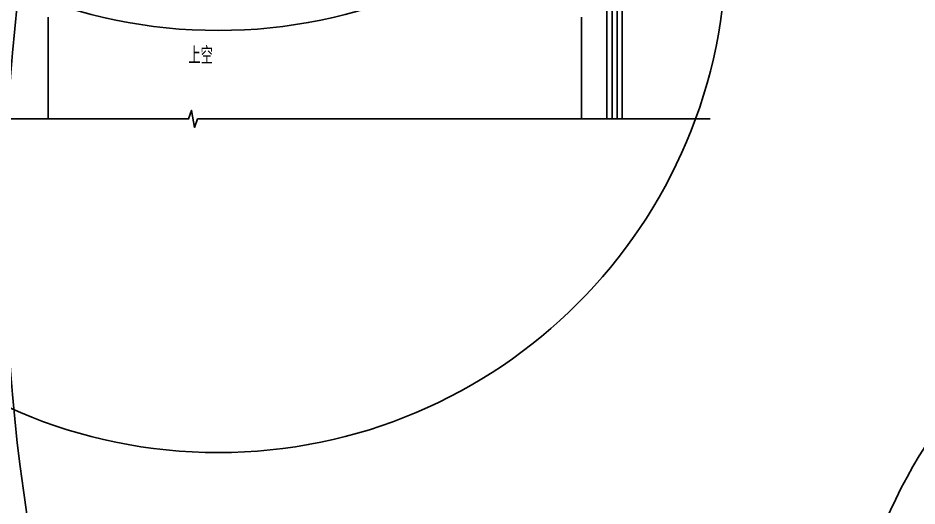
# Model space of a CAD drawing. Extents: x -821772 to -21949, y 506164 to 1049594.
# Drawn here: x -109946 to -92251, y 812569 to 822165 of the extents above; entities that cross this region are included whole.
import ezdxf
from ezdxf.xclip import XClip

# ---------------------------------------------------------------- set-up
doc = ezdxf.new("R2010")
doc.units = 0
doc.header["$LTSCALE"] = 1000
doc.header["$MEASUREMENT"] = 0
doc.header["$XCLIPFRAME"] = 2
doc.linetypes.add('10平面20250807_t3$0$DOTE', pattern=[2.42, 2, -0.2, 0.02, -0.2])
for name, color, linetype in [('10平面20250807_t3$0$A-AXIS-DOTE', 8, '10平面20250807_t3$0$DOTE'), ('10平面20250807_t3$0$A-AXIS-SYMB', 8, 'Continuous'), ('10平面20250807_t3$0$A-LIN-V', 8, 'Continuous'), ('10平面20250807_t3$0$A-TEXT', 8, 'Continuous'), ('10平面20250807_t3$0$AS-WALL', 8, 'Continuous'), ('10平面20250807_t3$0$CURTWALL', 8, 'Continuous'), ('10平面20250807_t3$0$SB_ZF消火栓', 10, 'Continuous')]:
    doc.layers.add(name, color=color, linetype=linetype)
doc.styles.add('10平面20250807_t3$0$A-STANDARD', font='SIMPLEX', dxfattribs={"bigfont": 'GBCBIG'})

# ---------------------------------------------------------------- blocks, each defined once
blk = doc.blocks.new('10平面20250807_t3$0$dote')
at = {"layer": '10平面20250807_t3$0$A-AXIS-DOTE'}
for p, q in [((111382.2, 15360), (111382.2, 36662.3)), ((121882.2, 15360), (121882.2, 36662.3))]:
    blk.add_line(p, q, dxfattribs=at)
blk = doc.blocks.new('10平面20250807_t3$0$A$C5D961328')
at = {"layer": '10平面20250807_t3$0$A-LIN-V', "ltscale": 500}
blk.add_circle((350, 40), 10001, dxfattribs=at)
blk = doc.blocks.new('10平面20250807_t3$0$234243242332')
at = {"layer": '10平面20250807_t3$0$SB_ZF消火栓', "xscale": -1}
for p, rotation in [((-106354, 831960), 180), ((-83694, 808020), 270)]:
    blk.add_blockref('10平面20250807_t3$0$A$C5D961328', p, dxfattribs=dict(at, rotation=rotation))
at = {"layer": '10平面20250807_t3$0$SB_ZF消火栓'}
blk.add_blockref('10平面20250807_t3$0$A$C5D961328', (-106354, 823580), dxfattribs=at)
blk = doc.blocks.new('10平面20250807_t3')
at = {"layer": '10平面20250807_t3$0$A-AXIS-SYMB'}
blk.add_lwpolyline([(-116680, 820180), (-106590, 820180), (-106528.9, 820348), (-106469.6, 820012), (-106410, 820180), (-96320, 820180)], dxfattribs=at)
at = {"layer": '10平面20250807_t3$0$CURTWALL'}
for p, q in [((-98354.2, 823420), (-98354.2, 820180)), ((-98254.2, 823420), (-98254.2, 820180)), ((-98154.2, 823420), (-98154.2, 820180)), ((-98054.2, 823420), (-98054.2, 820180)), ((-98054.2, 820180), (-98354.2, 820180))]:
    blk.add_line(p, q, dxfattribs=at)
at = {"layer": '10平面20250807_t3$0$AS-WALL'}
blk.add_blockref('10平面20250807_t3$0$dote', (-220736.4, 804820), dxfattribs=at)
at = {"layer": '10平面20250807_t3$0$SB_ZF消火栓', "linetype": 'Continuous'}
blk.add_blockref('10平面20250807_t3$0$234243242332', (0, 0), dxfattribs=at)
at = {"layer": '10平面20250807_t3$0$A-TEXT', "style": '10平面20250807_t3$0$A-STANDARD'}
blk.add_text('上空', height=337.59, dxfattribs=at).set_placement((-106594.2, 821260))

msp = doc.modelspace()

# ---------------------------------------------------------------- block references
at = {"ltscale": 100}
ref = msp.add_blockref('10平面20250807_t3', (0, 0), dxfattribs=at)
XClip(ref).set_block_clipping_path([(-386212.6353242097, 506163.79756496), (-21948.7593967821, 884998.2285294847)])

# ---------------------------------------------------------------- next in the draw order: linework, layer by layer
msp.add_circle((-72704.2, 818120), 37500, dxfattribs=at)

doc.saveas('drawing.dxf')
